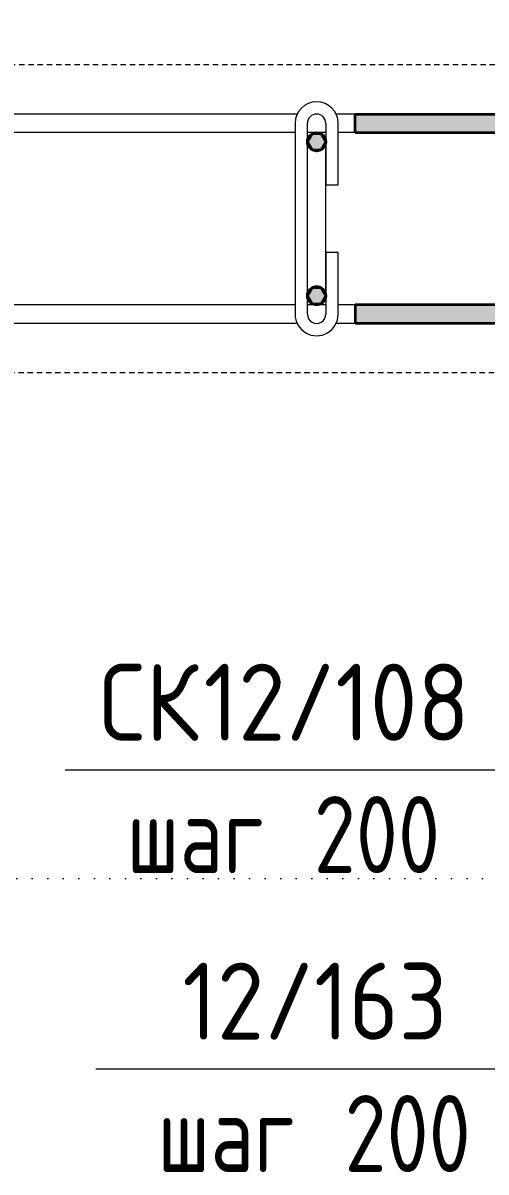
# Model space of a CAD drawing. Header units: millimetres. Extents: x -35709 to -15218, y -2926 to 78616.
# Drawn here: x -30501 to -30200, y 77306 to 78052 of the extents above; entities that cross this region are included whole.
import ezdxf

# ---------------------------------------------------------------- set-up
doc = ezdxf.new("R2010")
doc.units = ezdxf.units.MM
doc.linetypes.add('01 Штриховая _4 мм_', pattern=[6, 3.5, -2.5])
doc.linetypes.add('04 Пунктир 10мм', pattern=[10, 0, -10])
for name, color, linetype, lineweight in [('AA_Dim', 7, 'Continuous', 9), ('AA_Dim-20', 7, 'Continuous', 9), ('AA_Oformlenie', 7, 'Continuous', 9), ('AA_Razrez', 7, 'Continuous', 9), ('AA_Vinoska', 7, 'Continuous', 9), ('KR_Armatura', 7, 'Continuous', 20), ('KR_Armatura_Tonkie', 7, 'Continuous', 20)]:
    doc.layers.add(name, color=color, linetype=linetype, lineweight=lineweight)
doc.layers.add('AF_Stena_Опалубка', color=7, linetype='Continuous', lineweight=20, true_color=0x0063c6)
doc.styles.add('ISOCPEUR_1', font='isocpeur.TTF', dxfattribs={"width": 0.9, "height": 50})
doc.styles.add('ISOCPEUR_2', font='isocpeur.TTF', dxfattribs={"width": 0.8, "height": 50})
doc.dimstyles.new('00_Точн_3_знака__прозр_', dxfattribs={"dimscale": 304.8, "dimtxt": 50.137748, "dimasz": 0.111549, "dimexe": 0.098425, "dimexo": 0.065617, "dimgap": 0.006562, "dimtad": 1, "dimdec": 3, "dimrnd": 0.001, "dimdsep": 46, "dimtxsty": 'ISOCPEUR_1', "dimblk1": 'OBLIQUE', "dimblk2": 'OBLIQUE', "dimsah": 1, "dimcen": 0.09, "dimdle": 0.098425, "dimazin": 0, "dimtfac": 1, "dimtdec": 4, "dimtix": 1, "dimtmove": 0, "dimatfit": 3, "dimfxl": 1, "dimtvp": 1, "dimtolj": 1, "dimtzin": 0, "dimlwd": 18, "dimlwe": 18, "dimarcsym": 2})

# ---------------------------------------------------------------- blocks, each defined once
blk = doc.blocks.new('079_Шпилька _ЭлУзла_ - d8 А240-3884576-План армирования стен')
at = {"layer": 'AA_Oformlenie'}
for p, q in [((40, 14), (0, 14)), ((40, 6), (40, 14)), ((124, 14), (84, 14)), ((84, 14), (84, 6)), ((0, 6), (40, 6)), ((84, 6), (124, 6)), ((124, -6), (0, -6)), ((0, -14), (124, -14))]:
    blk.add_line(p, q, dxfattribs=at)
for centre, radius, start, end in [((0, 0), 14, 90, 270), ((124, 0), 14, 270, 90), ((0, 0), 6, 90, 270), ((124, 0), 6, 270, 90)]:
    blk.add_arc(centre, radius, start, end, dxfattribs=at)
blk = doc.blocks.new('DIMBLOCK5-План армирования стен')
at = {"layer": 'AA_Dim-20', "color": 30, "lineweight": 18, "true_color": 0xff8000, "transparency": 16777216}
for p, q in [((-31630.06, 78332.62), (-31630.06, 78362.62)), ((-31510.06, 78332.62), (-31510.06, 78362.62)), ((-30110.06, 78332.62), (-30110.06, 78362.62)), ((-31630.06, 78332.62), (-31630.06, 78001)), ((-30110.06, 78332.62), (-31510.06, 78332.62)), ((-31510.06, 78332.62), (-31510.06, 78001)), ((-30110.06, 78332.62), (-30110.06, 78001))]:
    blk.add_line(p, q, dxfattribs=at)
at = {"layer": 'AA_Dim-20', "color": 30, "lineweight": 30, "true_color": 0xff8000, "transparency": 16777216}
for p, q in [((-31630.06, 78332.62), (-31613.06, 78349.62)), ((-31510.06, 78332.62), (-31493.06, 78349.62)), ((-30110.06, 78332.62), (-30093.06, 78349.62)), ((-31630.06, 78332.62), (-31647.06, 78315.62)), ((-31510.06, 78332.62), (-31527.06, 78315.62)), ((-30110.06, 78332.62), (-30127.06, 78315.62))]:
    blk.add_line(p, q, dxfattribs=at)
at = {"layer": 'AA_Dim-20', "color": 0, "lineweight": 18, "transparency": 16777216, "insert": (-30963.31, 78399.76), "char_height": 50, "width": 367.803, "attachment_point": 1, "line_spacing_factor": 1.135194, "style": 'ISOCPEUR_1'}
blk.add_mtext('7х200=1400', dxfattribs=at)
blk = doc.blocks.new('_None')
blk = doc.blocks.new('042_М_Арматуры - Диам длина поз _ Шаг-2260295-План армирования стен')
at = {"layer": 'AA_Vinoska'}
blk.add_line((-7, 0), (7, 0), dxfattribs=at)

msp = doc.modelspace()

# ---------------------------------------------------------------- hatches: boundary and pattern name
at = {"layer": 'KR_Armatura', "lineweight": 35}
h = msp.add_hatch(color=256, dxfattribs=at)
edge = h.paths.add_edge_path()
edge.add_arc((-30310.0616, 77975), 6, 0, 360)
for points in [[(-30313.0616, 77969.8038), (-30307.0616, 77969.8038), (-30304.0616, 77975), (-30307.0616, 77980.1962), (-30313.0616, 77980.1962), (-30316.0616, 77975)], [(-30313.0616, 77869.8038), (-30307.0616, 77869.8038), (-30304.0616, 77875), (-30307.0616, 77880.1962), (-30313.0616, 77880.1962), (-30316.0616, 77875)]]:
    msp.add_hatch(color=256, dxfattribs=at).paths.add_polyline_path(points)
h = msp.add_hatch(color=256, dxfattribs=at)
edge = h.paths.add_edge_path()
edge.add_arc((-30310.0616, 77875), 6, 0, 360)
at = {"layer": 'KR_Armatura_Tonkie'}
for points in [[(-30061.2612, 77981), (-29827.0616, 77981), (-29827.0616, 77993), (-30285.0616, 77993), (-30285.0616, 77981), (-30241.7747, 77981)], [(-29880.7477, 77857), (-29827.0616, 77857), (-29827.0616, 77869), (-30285.0616, 77869), (-30285.0616, 77857), (-29971.0045, 77857)]]:
    msp.add_hatch(color=256, dxfattribs=at).paths.add_polyline_path(points)

# ---------------------------------------------------------------- linework, layer by layer
at = {"layer": 'AA_Razrez', "color": 7, "linetype": '04 Пунктир 10мм', "true_color": 0xffffff}
msp.add_line((-29111.3287, 77496.3546), (-35325.5508, 77496.3546), dxfattribs=at)
at = {"layer": 'AF_Stena_Опалубка', "linetype": '01 Штриховая _4 мм_'}
for p, q in [((-29960.0616, 78025), (-31880.0616, 78025)), ((-31680.0616, 77825), (-29960.0616, 77825))]:
    msp.add_line(p, q, dxfattribs=at)
at = {"layer": 'KR_Armatura', "lineweight": 35}
for p, q in [((-30313.0616, 77980.1962), (-30316.0616, 77975)), ((-30307.0616, 77980.1962), (-30313.0616, 77980.1962)), ((-30304.0616, 77975), (-30307.0616, 77980.1962)), ((-30316.0616, 77975), (-30313.0616, 77969.8038)), ((-30313.0616, 77969.8038), (-30307.0616, 77969.8038)), ((-30307.0616, 77969.8038), (-30304.0616, 77975)), ((-30313.0616, 77880.1962), (-30316.0616, 77875)), ((-30307.0616, 77880.1962), (-30313.0616, 77880.1962)), ((-30304.0616, 77875), (-30307.0616, 77880.1962)), ((-30316.0616, 77875), (-30313.0616, 77869.8038)), ((-30307.0616, 77869.8038), (-30304.0616, 77875)), ((-30313.0616, 77869.8038), (-30307.0616, 77869.8038))]:
    msp.add_line(p, q, dxfattribs=at)
for centre in [(-30310.0616, 77975), (-30310.0616, 77875)]:
    msp.add_circle(centre, 6, dxfattribs=at)
at = {"layer": 'KR_Armatura_Tonkie'}
for p, q in [((-30322.6002, 77993), (-30697.523, 77993)), ((-29908.851, 77993), (-30297.523, 77993)), ((-30324.0616, 77981), (-30696.0616, 77981)), ((-30304.0616, 77981), (-30316.0616, 77981)), ((-29920.9, 77981), (-30296.0616, 77981)), ((-30316.0616, 77939), (-30316.0616, 77975)), ((-30304.0616, 77939), (-30304.0616, 77975)), ((-30316.0616, 77911), (-30316.0616, 77939)), ((-30304.0616, 77911), (-30304.0616, 77939)), ((-30316.0616, 77875), (-30316.0616, 77911)), ((-30304.0616, 77875), (-30304.0616, 77911)), ((-30324.0616, 77869), (-30696.0616, 77869)), ((-30304.0616, 77869), (-30316.0616, 77869)), ((-29928.0616, 77869), (-30296.0616, 77869)), ((-30322.6002, 77857), (-30697.523, 77857)), ((-29928.0616, 77857), (-30297.523, 77857))]:
    msp.add_line(p, q, dxfattribs=at)
at = {"layer": 'KR_Armatura_Tonkie', "lineweight": 35}
for p, q in [((-30285.0616, 77993), (-29827.0616, 77993)), ((-30285.0616, 77981), (-30285.0616, 77993)), ((-30285.0616, 77981), (-29827.0616, 77981)), ((-29827.0616, 77869), (-30285.0616, 77869)), ((-30285.0616, 77869), (-30285.0616, 77857)), ((-29827.0616, 77857), (-30285.0616, 77857))]:
    msp.add_line(p, q, dxfattribs=at)
at = {"layer": 'KR_Armatura_Tonkie'}
for centre, start, end in [((-30310.0616, 77975), 0, 180), ((-30310.0616, 77875), 180, 0)]:
    msp.add_arc(centre, 6, start, end, dxfattribs=at)

# ---------------------------------------------------------------- block references
at = {"layer": 'AA_Oformlenie', "rotation": 269.9999999999996}
msp.add_blockref('079_Шпилька _ЭлУзла_ - d8 А240-3884576-План армирования стен', (-30310.0616, 77987), dxfattribs=at)
at = {"layer": 'AA_Vinoska', "xscale": 19.99999999999999, "yscale": 19.99999999999999, "zscale": 19.99999999999999}
for p in [(-30333.7124, 77566.8691), (-30313.7124, 77372.6325)]:
    msp.add_blockref('042_М_Арматуры - Диам длина поз _ Шаг-2260295-План армирования стен', p, dxfattribs=at)

# ---------------------------------------------------------------- texts
at = {"layer": 'AA_Vinoska', "char_height": 50, "attachment_point": 1}
for s, insert, width, style in [('СК', (-30451.4196, 77635.8741), 82.253137, 'ISOCPEUR_1'), ('12/108', (-30383.554, 77635.8741), 210.683475, 'ISOCPEUR_1'), (' 200', (-30337.3712, 77549.893), 133.4008, 'ISOCPEUR_2'), ('шаг', (-30433.6796, 77549.893), 116.7257, 'ISOCPEUR_2'), ('12/163', (-30397.3996, 77441.6375), 210.683475, 'ISOCPEUR_1'), (' 200', (-30317.3712, 77355.6564), 133.4008, 'ISOCPEUR_2'), ('шаг', (-30413.6796, 77355.6564), 116.7257, 'ISOCPEUR_2')]:
    msp.add_mtext(s, dxfattribs=dict(at, insert=insert, width=width, style=style))

# ---------------------------------------------------------------- dimensions: what is measured, and where the dimension line sits
at = {"layer": 'AA_Dim', "color": 30, "lineweight": 18, "true_color": 0xff8000}
dim = msp.add_linear_dim(base=(-31510.0616, 78332.625), p1=(-30110.0616, 77981), p2=(-31510.0616, 77981), text='7х200=1400', dimstyle='00_Точн_3_знака__прозр_', override={"dimpost": '<>', "dimblk1": 'None', "dimblk2": 'None', "dimsah": 1, "dimfxl": 1400}, dxfattribs=at)
dim.commit()
dim.dimension.update_dxf_attribs({"geometry": 'DIMBLOCK5-План армирования стен', "text_midpoint": (-30810.0616, 78359.625)})

doc.saveas('drawing.dxf')
